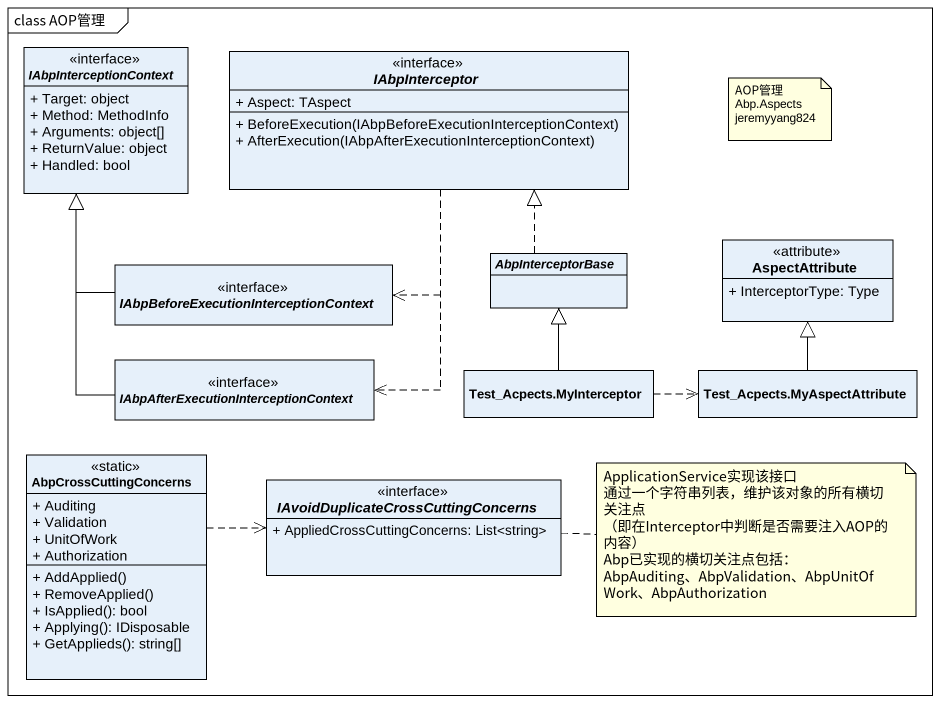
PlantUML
@startuml
mainframe class AOP管理
hide circle
hide empty members
skinparam classAttributeIconSize 0
interface IAbpInterceptionContext {
  + Target: object
  + Method: MethodInfo
  + Arguments: object[]
  + ReturnValue: object
  + Handled: bool
}
interface IAbpInterceptor {
  + Aspect: TAspect
  + BeforeExecution(IAbpBeforeExecutionInterceptionContext)
  + AfterExecution(IAbpAfterExecutionInterceptionContext)
}
interface "IAbpBeforeExecutionInterceptionContext" as IAbpBeforeExecutionIntercept
abstract class AbpInterceptorBase
class AspectAttribute <<attribute>> {
  + InterceptorType: Type
}
interface "IAbpAfterExecutionInterceptionContext" as IAbpAfterExecutionIntercepti
class "Test_Acpects.MyInterceptor" as Test_Acpects_MyInterceptor
class "Test_Acpects.MyAspectAttribute" as Test_Acpects
class AbpCrossCuttingConcerns <<static>> {
  + Auditing
  + Validation
  + UnitOfWork
  + Authorization
  + AddApplied()
  + RemoveApplied()
  + IsApplied(): bool
  + Applying(): IDisposable
  + GetApplieds(): string[]
}
interface "IAvoidDuplicateCrossCuttingConcerns" as IAvoidDuplicateCrossCuttingC {
  + AppliedCrossCuttingConcerns: List<string>
}
IAbpInterceptor ..> IAbpBeforeExecutionIntercept
IAbpInterceptor ..> IAbpAfterExecutionIntercepti
IAbpBeforeExecutionIntercept -up-|> IAbpInterceptionContext
AbpInterceptorBase .up.|> IAbpInterceptor
IAbpAfterExecutionIntercepti -up-|> IAbpInterceptionContext
Test_Acpects_MyInterceptor -up-|> AbpInterceptorBase
Test_Acpects_MyInterceptor .right.> Test_Acpects
Test_Acpects -up-|> AspectAttribute
AbpCrossCuttingConcerns .right.> IAvoidDuplicateCrossCuttingC
note as N1
  AOP管理
  Abp.Aspects
  jeremyyang824
end note
note right of IAvoidDuplicateCrossCuttingC
  ApplicationService实现该接口
  通过一个字符串列表，维护该对象的所有横切关注点
  （即在Interceptor中判断是否需要注入AOP的内容）
  Abp已实现的横切关注点包括：
  AbpAuditing、AbpValidation、AbpUnitOfWork、AbpAuthorization
end note
@enduml
